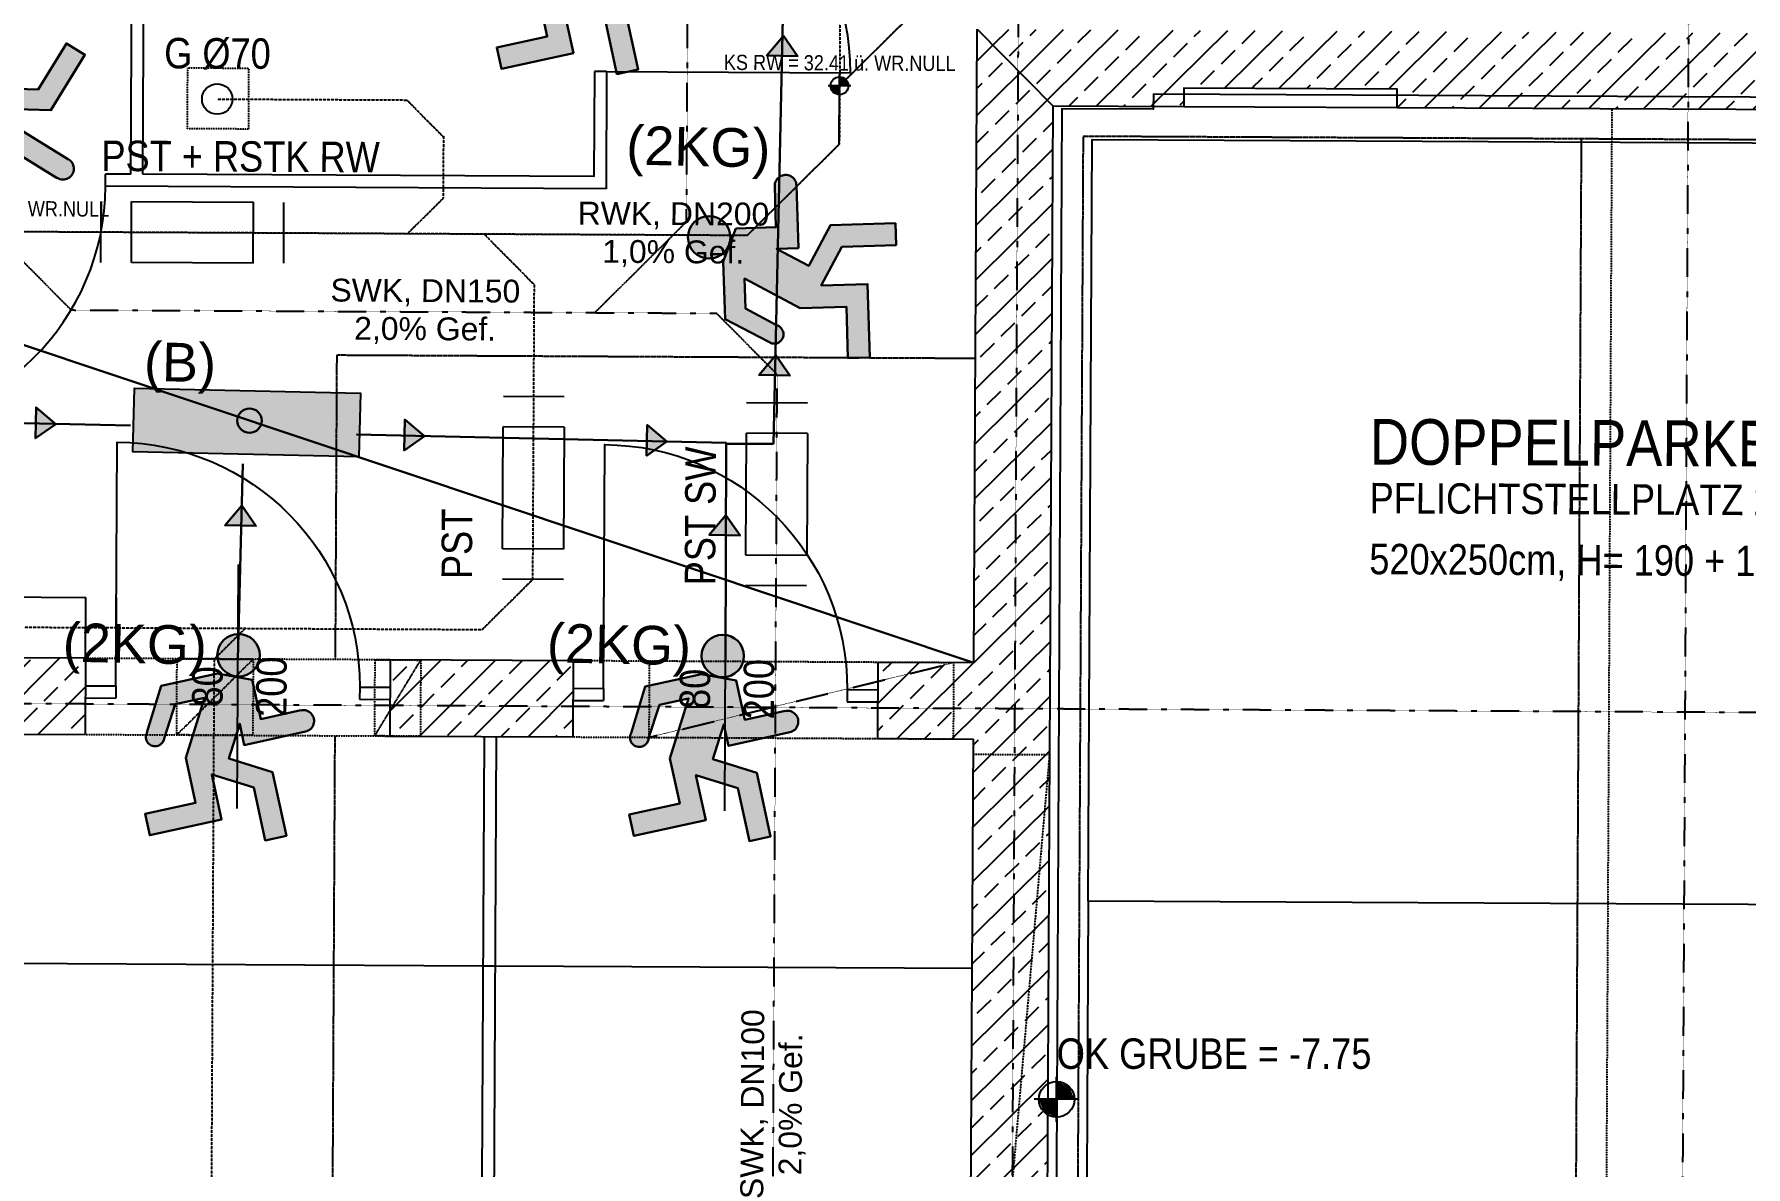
# Model space of a CAD drawing. Header units: millimetres. Extents: x -22184 to 119634, y -59962 to 51543.
# Drawn here: x -5940 to -322, y -1063 to 2654 of the extents above; entities that cross this region are included whole.
import ezdxf
from ezdxf.enums import TextEntityAlignment as Align

# ---------------------------------------------------------------- set-up
doc = ezdxf.new("R2010")
doc.units = ezdxf.units.MM
for name, pattern in [('HIDDEN', [0.375, 0.25, -0.125]), ('HIDDEN2', [0.1875, 0.125, -0.0625]), ('STRICHPUNKT', [1, 0.5, -0.25, 0, -0.25])]:
    doc.linetypes.add(name, pattern=pattern)
doc.layers.add('00_HLP-G00-LKG-M0', color=6, linetype='Continuous', plot=False)
doc.layers.add('07_SYM-G00-LKG-HLP', color=6, linetype='Continuous', plot=False)
for name, color, linetype in [('01-SYM-G00-Lkg-M0', 8, 'Continuous'), ('01-TXT---------M0', 1, 'Continuous'), ('01-TXT---------PP', 1, 'Continuous'), ('01-TXT-G00-LKG-M0', 1, 'Continuous'), ('02-ANS-G00-LKG-M0', 8, 'Continuous'), ('02-AXO-G00-Lkg-M0', 8, 'STRICHPUNKT'), ('02-DIM-G00-LKG-M0', 8, 'Continuous'), ('02-FIL-G00-Lkg-STB', 8, 'Continuous'), ('02-HID-G00-LKG-M0', 8, 'HIDDEN2'), ('02-PKW-G00-LKG-M0', 8, 'Continuous'), ('02-TWA-G00-LKG-M0', 4, 'Continuous'), ('02-TWE-G00-LKG-M0', 8, 'Continuous'), ('03-HID-G00-LKG-M0', 8, 'HIDDEN2'), ('03-SYM-G00-Lkg-M0', 8, 'Continuous'), ('05-TXT--------M0', 8, 'Continuous'), ('05-TXT-G00-Lkg-M0', 8, 'Continuous'), ('07-RWK-G00-LKG-M0', 150, 'HIDDEN'), ('07-RWK-G00-LKG-TXT', 150, 'Continuous'), ('07-SWK-G00-Lkg-M0', 34, 'STRICHPUNKT'), ('07-SWK-G00-Lkg-TXT', 34, 'Continuous'), ('07-SYM-G00-LKG-M0', 8, 'Continuous')]:
    doc.layers.add(name, color=color, linetype=linetype)
doc.styles.add('ARIAL', font='arial.ttf', dxfattribs={"width": 0.85})
doc.styles.get("Standard").update_dxf_attribs({"font": 'arial.ttf'})
doc.dimstyles.new('pp chromy&schneider', dxfattribs={"dimscale": 0.005, "dimtxt": 25, "dimasz": 10, "dimexe": 0, "dimexo": 0, "dimgap": 5, "dimtad": 1, "dimdec": 1, "dimlfac": 100, "dimrnd": 0.1, "dimzin": 9, "dimdsep": 46, "dimtxsty": 'ARIAL', "dimblk": 'c&s kote', "dimcen": 0, "dimse1": 1, "dimse2": 1, "dimclrd": 8, "dimclrt": 8, "dimadec": 0, "dimazin": 0, "dimtfac": 0.75, "dimtdec": 1, "dimtix": 1, "dimtmove": 2, "dimatfit": 0, "dimldrblk": 'NONE', "dimfxl": 1, "dimtolj": 1, "dimlwd": -1, "dimarcsym": 0})
pattern_1 = [(45, (-38842.03, -63810.26), (-89.80256, 89.80256), []), (45, (-38752.23, -63810.26), (-89.80256, 89.80256), [63.5, -31.75])]
pattern_2 = [(44.70755, (-35675.08, -41544.72), (-89.34302, 90.25976), []), (44.70755, (-35585.27, -41545.18), (-89.34302, 90.25976), [63.5, -31.75])]

# ---------------------------------------------------------------- blocks, each defined once
blk = doc.blocks.new('05-TXT')
at = {"layer": '05-TXT--------M0'}
blk.add_line((-0.4, 0), (0.4, 0), dxfattribs=at)
at = {"layer": '05-TXT--------M0', "color": 8, "style": 'ARIAL', "width": 0.85}
blk.add_attdef('BREITE', text='', height=0.1, dxfattribs=at).set_placement((0, 0.05), align=Align.CENTER)
blk.add_attdef('HÖHE', text='', height=0.1, rotation=360, dxfattribs=at).set_placement((0, -0.06), align=Align.TOP_CENTER)
blk = doc.blocks.new('01-SQM')
at = {"layer": '01-TXT---------M0', "color": 1, "style": 'ARIAL', "width": 0.85}
blk.add_attdef('ROOM', (0, 0), '', height=0.15, dxfattribs=at)
blk.add_attdef('AREA', text='', height=0.1, dxfattribs=at).set_placement((0, -0.06), align=Align.TOP_LEFT)
at = {"layer": '01-TXT---------PP', "color": 1, "style": 'ARIAL', "width": 0.85}
blk.add_attdef('NR', text='', height=0.15, dxfattribs=at).set_placement((-0.1173, 0), align=Align.RIGHT)
blk.add_attdef('FLOOR', text='', height=0.1, dxfattribs=at).set_placement((0, -0.26), align=Align.TOP_LEFT)
blk = doc.blocks.new('03-PST')
for p, q in [((0, -0.1), (0, 0.1)), ((0.1, -0.1), (0.1, 0.1)), ((0.1, 0.1), (0.5, 0.1)), ((0.5, -0.1), (0.5, 0.1)), ((0.6, -0.1), (0.6, 0.1)), ((0.5, -0.1), (0.1, -0.1))]:
    blk.add_line(p, q)
at = {"layer": '01-TXT---------M0', "color": 8, "style": 'ARIAL', "width": 0.85}
blk.add_attdef('KS', text='', height=0.1, dxfattribs=at).set_placement((0, 0.3), align=Align.TOP_LEFT)
blk = doc.blocks.new('01-HK1')
for p, q in [((-0.0005, -0.0742), (-0.0005, 0.0742)), ((0.0737, 0), (-0.0747, 0))]:
    blk.add_line(p, q)
blk.add_circle((-0.0005, 0), 0.0586)
for points in [[(-0.0005, 0.0586), (0.0409, 0.0414), (-0.0005, 0)], [(-0.0005, 0), (0.0581, 0), (0.0409, 0.0414)], [(-0.0591, 0), (-0.0419, -0.0414), (-0.0005, 0)], [(-0.0419, -0.0414), (-0.0005, -0.0586), (-0.0005, 0)]]:
    blk.add_solid(points)
at = {"layer": '01-TXT---------M0', "color": 8, "style": 'ARIAL', "width": 0.85}
blk.add_attdef('HEIGHT', text='', height=0.1, dxfattribs=at).set_placement((0, 0.2), align=Align.TOP_CENTER)
blk = doc.blocks.new('c&s kote')
at = {"color": 8}
for p, q in [((0, -2), (0, 2)), ((0, 2), (0, -2)), ((-2, 0), (2, 0)), ((2, 0), (-2, 0))]:
    blk.add_line(p, q, dxfattribs=at)
blk.add_circle((0, 0), 0.5, dxfattribs=at)
blk = doc.blocks.new('*D349')
at = {"layer": '02-DIM-G00-LKG-M0', "color": 8, "transparency": 16777216}
blk.add_line((-6026.1, -395.5), (-4466.2, -403.5), dxfattribs=at)
at = {"layer": 'Defpoints', "color": 0, "transparency": 16777216}
for p in [(-6022.3, 356.9), (-4462.3, 348.9), (-4466.2, -403.5)]:
    blk.add_point(p, dxfattribs=at)
at = {"layer": '02-DIM-G00-LKG-M0', "color": 8, "transparency": 16777216, "xscale": 0.05, "yscale": 0.05, "zscale": 0.05}
for p, rotation in [((-6026.2, -395.5), 179.7075500018302), ((-4466.2, -403.5), 359.7075500018302)]:
    blk.add_blockref('c&s kote', p, dxfattribs=dict(at, rotation=rotation))
at = {"layer": '02-DIM-G00-LKG-M0', "color": 8, "transparency": 16777216, "insert": (-5246.2, -399.4), "char_height": 0.125, "attachment_point": 5, "rotation": 359.7076, "style": 'ARIAL'}
blk.add_mtext('\\A1;156000', dxfattribs=at)
blk = doc.blocks.new('_None')
blk = doc.blocks.new('*D350')
at = {"layer": '02-DIM-G00-LKG-M0', "color": 8, "transparency": 16777216}
blk.add_line((-4466.1, -403.5), (-4426.2, -403.7), dxfattribs=at)
at = {"layer": 'Defpoints', "color": 0, "transparency": 16777216}
for p in [(-4462.3, 348.9), (-4422.3, 348.7), (-4426.2, -403.7)]:
    blk.add_point(p, dxfattribs=at)
at = {"layer": '02-DIM-G00-LKG-M0', "color": 8, "transparency": 16777216, "xscale": 0.05, "yscale": 0.05, "zscale": 0.05}
for p, rotation in [((-4466.2, -403.5), 179.7075500018302), ((-4426.2, -403.7), 359.7075500018302)]:
    blk.add_blockref('c&s kote', p, dxfattribs=dict(at, rotation=rotation))
at = {"layer": '02-DIM-G00-LKG-M0', "color": 8, "transparency": 16777216, "insert": (-4446.2, -403.5), "char_height": 0.125, "attachment_point": 5, "rotation": 359.7076, "style": 'ARIAL'}
blk.add_mtext('\\A1;4000', dxfattribs=at)
blk = doc.blocks.new('*D351')
at = {"layer": '02-DIM-G00-LKG-M0', "color": 8, "transparency": 16777216}
blk.add_line((-4426.1, -403.7), (-2861.2, -411.7), dxfattribs=at)
at = {"layer": 'Defpoints', "color": 0, "transparency": 16777216}
for p in [(-4422.3, 348.7), (-2857.4, 340.7), (-2861.2, -411.7)]:
    blk.add_point(p, dxfattribs=at)
at = {"layer": '02-DIM-G00-LKG-M0', "color": 8, "transparency": 16777216, "xscale": 0.05, "yscale": 0.05, "zscale": 0.05}
for p, rotation in [((-4426.2, -403.7), 179.7075500018302), ((-2861.2, -411.7), 359.7075500018302)]:
    blk.add_blockref('c&s kote', p, dxfattribs=dict(at, rotation=rotation))
at = {"layer": '02-DIM-G00-LKG-M0', "color": 8, "transparency": 16777216, "insert": (-3643.7, -407.6), "char_height": 0.125, "attachment_point": 5, "rotation": 359.7076, "style": 'ARIAL'}
blk.add_mtext('\\A1;156500', dxfattribs=at)
blk = doc.blocks.new('07_Doppelparker_2_250x520')
blk.add_lwpolyline([(5.4, -2.6), (5.1, -2.6), (5.1, -2.65), (1.4, -2.65), (1.4, -2.6), (0, -2.6), (0, 2.6), (1.4, 2.6), (1.4, 2.65), (5.1, 2.65), (5.1, 2.6), (5.4, 2.6), (5.4, -2.6)])
for points in [[(0.1, 2.5), (0.1, 0), (5.3, 0), (5.3, 2.5)], [(0.1, -2.5), (0.1, 0), (5.3, 0), (5.3, -2.5)]]:
    blk.add_lwpolyline(points, close=True)
blk = doc.blocks.new('03-rar')
blk.add_circle((0, 0), 0.05)
at = {"layer": '01-TXT---------M0', "color": 8, "style": 'ARIAL', "width": 0.85}
blk.add_attdef('RR', text='', height=0.1, dxfattribs=at).set_placement((0, 0.1), align=Align.CENTER)
blk = doc.blocks.new('Antipanikleuchte-RIVO')
h = blk.add_hatch(color=256)
h.dxf.hatch_style = 1
h.set_gradient(color1=(0, 255, 0), name='SPHERICAL')
h.paths.add_polyline_path([(3719.928, 1926.171), (3719.928, 1922.869), (3731.654, 1922.869), (3731.654, 1926.171)])
at = {"color": 3}
blk.add_lwpolyline([(3719.928, 1926.171), (3731.654, 1926.171), (3731.654, 1922.869), (3719.928, 1922.869)], close=True, dxfattribs=at)
blk = doc.blocks.new('Fluchtwegpfeil')
at = {"lineweight": 30}
h = blk.add_hatch(color=100, dxfattribs=at)
h.dxf.hatch_style = 1
h.paths.add_polyline_path([(178497.6, 33031), (178497.6, 32977.4), (178562.6, 32977.4), (178563.3, 32977.9)])
h.paths.add_polyline_path([(178562.6, 32977.4), (178497.6, 32977.4), (178497.6, 32929.8)])
at = {"color": 100, "lineweight": 30}
blk.add_lwpolyline([(178563.3, 32977.9), (178497.6, 33031), (178497.6, 32929.8), (178563.3, 32977.9)], dxfattribs=at)
blk = doc.blocks.new('9809550')
at = {"color": 18, "lineweight": 30, "true_color": 0x000000}
for points in [[(423921.7, 99168.8), (423956.8, 99168.8), (423956.8, 99202.9), (423984.5, 99214.5), (424033.7, 99214.5), (424053.8, 99178.3)], [(424040.2, 99170.9), (424025.2, 99196.7), (423999.7, 99196.8), (424026.2, 99150.3), (424026.2, 99110.9), (424070.2, 99110.9), (424070.2, 99092.3), (424007.5, 99092.3), (424007.5, 99131.7), (423975, 99113.1), (423975, 99067), (423956.5, 99067), (423956.5, 99122.4), (423990.5, 99141.9), (423975.1, 99168.8), (423975.1, 99150.2), (423921.7, 99150.3)]]:
    blk.add_lwpolyline(points, dxfattribs=at)
blk.add_circle((423963.6, 99225.9), 18.1, dxfattribs=at)
for centre, radius, start, end in [((423921.7, 99159.5), 9.27, 89.9849, 270.0151), ((424047.8, 99173.1), 7.96, 195.7299, 41.4005)]:
    blk.add_arc(centre, radius, start, end, dxfattribs=at)
blk = doc.blocks.new('750298750')
h = blk.add_hatch(color=3)
h.paths.add_polyline_path([(426943.6, 99576.9), (426968.1, 99576.8), (426982.5, 99552, 1.25347), (426995.6, 99559.2), (426976.3, 99594), (426929, 99594), (426902.3, 99582.8), (426902.3, 99550), (426868.6, 99550, 1), (426868.6, 99532.2), (426919.9, 99532.1), (426919.9, 99550), (426934.8, 99524.1), (426902.1, 99505.4), (426902.1, 99452.1), (426919.8, 99452.1), (426919.8, 99496.4), (426951.1, 99514.3), (426951.1, 99476.4), (427011.4, 99476.4), (427011.4, 99494.3), (426969.1, 99494.3), (426969.1, 99532.2)])
h.paths.add_polyline_path([(426891.5, 99604.9, 1), (426926.3, 99604.9, 1)])
at = {"xscale": 0.9619413167778113, "yscale": 0.9619413167778113, "zscale": 0.9619413167778113}
blk.add_blockref('9809550', (19080.8, 4155.4), dxfattribs=at)

msp = doc.modelspace()

# ---------------------------------------------------------------- hatches: boundary and pattern name
at = {"layer": '02-FIL-G00-Lkg-STB'}
h = msp.add_hatch(dxfattribs=at)
h.set_pattern_fill('ANSI33', color=256, scale=20, angle=107.046542, style=0)
h.set_pattern_definition(pattern_2)
h.paths.add_polyline_path([(3536.7697, 3238.1247), (4266.7602, 3234.3986), (4268.0362, 3484.3953), (3538.0457, 3488.1214), (3546.9781, 5238.0986), (4072.6163, 5235.4156), (4073.8923, 5485.4124), (1398.2821, 5499.0694), (1397.0061, 5249.0726), (3296.9813, 5239.3747), (3283.7104, 2639.4085), (-410.4956, 2658.2647), (-660.4924, 2659.5408), (-2845.4639, 2670.6934), (-2596.7432, 2419.4206), (-2166.7488, 2417.2258), (-2166.4425, 2477.2251), (-1466.4517, 2473.6521), (-1466.7579, 2413.6529), (533.216, 2403.4445), (533.5223, 2463.4437), (1433.5106, 2458.85), (1433.2043, 2398.8507), (3532.4311, 2388.1357)])
h = msp.add_hatch(dxfattribs=at)
h.set_pattern_fill('ANSI33', color=256, scale=20, angle=107.046542, style=0)
h.set_pattern_definition(pattern_2)
h.paths.add_polyline_path([(-2845.4639, 2670.6934), (-2856.0806, 590.7205), (-3171.0765, 592.3283), (-3172.3526, 342.3316), (-2857.3567, 340.7238), (-2873.3838, -2799.2353), (-2623.3871, -2800.5114), (-2596.7432, 2419.4206)])
h = msp.add_hatch(dxfattribs=at)
h.set_pattern_fill('ANSI33', color=256, scale=20, angle=107.046542, style=0)
h.set_pattern_definition(pattern_1)
h.paths.add_polyline_path([(-5771.0427, 605.5992), (-6371.0348, 608.6618), (-6372.3109, 358.665), (-5772.3187, 355.6025)])
h = msp.add_hatch(dxfattribs=at)
h.set_pattern_fill('ANSI33', color=256, scale=20, angle=107.046542, style=0)
h.set_pattern_definition(pattern_1)
h.paths.add_polyline_path([(-4171.0635, 597.4325), (-4771.0557, 600.4951), (-4772.3317, 350.4983), (-4462.3358, 348.916), (-4172.3396, 347.4358)])

# ---------------------------------------------------------------- linework, layer by layer
at = {"color": 102, "lineweight": 30, "true_color": 0x21de37}
for points in [[(-3513.5883, 1309.627), (-3397.1234, 6600.114), (-3080.5167, 6597.7922)], [(-6105.6267, 2157.3272), (-6122.7269, 1380.5387), (-5623.9024, 1369.5575)], [(-4882.4978, 1339.7622), (-3668.9362, 1313.0468), (-3671.07, 594.8804)], [(-3513.5883, 1309.627), (-3668.945, 1310.0886)], [(-5271.0492, 603.0472), (-5255.6474, 1243.4871)]]:
    msp.add_lwpolyline(points, dxfattribs=at)
at = {"color": 2, "lineweight": 30}
msp.add_lwpolyline([(-7563.1077, 2164.7666), (-2856.0806, 590.7205)], dxfattribs=at)
msp.add_circle((-5233.1678, 1385.6267), 40.0864, dxfattribs=at)
at = {"layer": '00_HLP-G00-LKG-M0', "linetype": 'HIDDEN2', "ltscale": 2}
msp.add_line((-4671.057, 599.9846), (-4671.057, 599.9846), dxfattribs=at)
at = {"layer": '02-ANS-G00-LKG-M0'}
msp.add_lwpolyline([(-2166.7488, 2417.2293), (-1466.7579, 2413.662)], dxfattribs=at)
at = {"layer": '02-AXO-G00-Lkg-M0'}
for points in [[(-2639.4276, 16587.4176), (-2753.7615, -5812.2906)], [(-439.4562, 16576.1884), (-553.7902, -5823.5198)], [(20053.7112, 323.781), (-13160.2126, 493.3135)]]:
    msp.add_lwpolyline(points, dxfattribs=at)
at = {"layer": '02-FIL-G00-Lkg-STB'}
msp.add_lwpolyline([(-2845.4639, 2670.6934), (-2596.7432, 2419.4206)], dxfattribs=at)
at = {"layer": '02-HID-G00-LKG-M0'}
for points in [[(-761.7671, 2410.0544), (-788.411, -2809.8776)], [(-4771.0557, 600.4951), (-5771.0427, 605.5992)], [(-3171.0765, 592.3283), (-4171.0635, 597.4325)], [(-5772.3187, 355.6025), (-4772.3317, 350.4983)], [(-4172.3396, 347.4358), (-3172.3526, 342.3316)]]:
    msp.add_lwpolyline(points, dxfattribs=at)
at = {"layer": '02-HID-G00-LKG-M0', "ltscale": 0.5}
msp.add_lwpolyline([(2937.6743, 2291.1702), (-2497.2549, 2318.9115), (-2522.878, -2701.0231), (2912.0512, -2728.7644)], close=True, dxfattribs=at)
for points in [[(-862.2762, 2310.5662), (-887.8993, -2709.3684)], [(-4951.0533, 601.4138), (-4945.9491, 1601.4008), (-2850.9764, 1590.7075)], [(-4969.5827, -3028.7589), (-4952.3294, 351.4171)]]:
    msp.add_lwpolyline(points, dxfattribs=at)
at = {"layer": '02-HID-G00-LKG-M0', "color": 4}
for points in [[(-5222.3259, 352.7952), (-5472.3226, 354.0712), (-5471.0466, 604.068), (-5221.0498, 602.7919)], [(-4672.333, 349.9879), (-4822.3311, 350.7535), (-4821.055, 600.7503), (-4671.057, 599.9846)], [(-2922.3558, 341.0556), (-2921.0798, 591.0523), (-3921.0668, 596.1565), (-3922.3428, 346.1597), (-2922.3558, 341.0556)]]:
    msp.add_lwpolyline(points, close=True, dxfattribs=at)
for points in [[(-5472.3226, 354.0712), (-5221.0498, 602.7919)], [(-4822.3311, 350.7535), (-4671.057, 599.9846)], [(-3922.3428, 346.1597), (-2921.0798, 591.0523)], [(-2607.6152, 289.4484), (-2873.1797, -2759.2358)], [(-2857.612, 290.7244), (-2607.6152, 289.4484)]]:
    msp.add_lwpolyline(points, dxfattribs=at)
at = {"layer": '02-TWA-G00-LKG-M0'}
for p, q in [((-2856.0806, 590.7205), (-2845.4639, 2670.6934)), ((-2596.7432, 2419.4206), (-2623.3871, -2800.5114)), ((-5771.0427, 605.5992), (-6271.0361, 608.1513)), ((-4171.0635, 597.4325), (-4771.0557, 600.4951)), ((-2856.0806, 590.7205), (-3171.0765, 592.3283)), ((-6272.3122, 358.1546), (-5772.3187, 355.6025)), ((-4772.3317, 350.4983), (-4172.3396, 347.4358)), ((-3172.3526, 342.3316), (-2857.3567, 340.7238)), ((-2874.295, -2977.7507), (-2857.3567, 340.7238))]:
    msp.add_line(p, q, dxfattribs=at)
for points in [[(-1466.7579, 2413.6529), (-1466.4517, 2473.6521), (-2166.4425, 2477.2251), (-2166.7488, 2417.2258)], [(-2596.7432, 2419.4206), (-2166.7488, 2417.2258)], [(-1466.7579, 2413.6529), (533.216, 2403.4445)], [(-5771.0427, 605.5992), (-5772.3187, 355.6025)], [(-4771.0557, 600.4951), (-4772.3317, 350.4983)], [(-4171.0635, 597.4325), (-4172.3396, 347.4358)], [(-3171.0765, 592.3283), (-3172.3526, 342.3316)]]:
    msp.add_lwpolyline(points, dxfattribs=at)
at = {"layer": '02-TWE-G00-LKG-M0'}
for p, q in [((-4061.1882, 2531.8969), (-4063.1533, 2146.9019)), ((-4063.1533, 2146.9019), (-5705.6319, 2155.2856))]:
    msp.add_line(p, q, dxfattribs=at)
for points in [[(-5622.9288, 2194.8639), (-5612.159, 4304.8365)], [(-5582.9293, 2194.6598), (-5572.1595, 4304.6323)], [(-4101.1877, 2532.1011), (-4102.9486, 2187.1056), (-5582.9293, 2194.6598)], [(-4061.1882, 2531.8969), (-4101.1877, 2532.1011)], [(-5705.6319, 2155.2856), (-5705.4277, 2195.285)], [(-5622.9288, 2194.8639), (-5705.4277, 2195.285)], [(-5771.502, 515.6004), (-5671.5033, 515.09)], [(-5671.5033, 515.09), (-5671.7075, 475.0905)], [(-4871.5138, 511.0066), (-4871.7179, 471.0072)], [(-4871.5138, 511.0066), (-4771.5151, 510.4962)], [(-4171.5229, 507.4337), (-4071.5242, 506.9233)], [(-4071.5242, 506.9233), (-4071.7283, 466.9238)], [(-5771.7062, 475.6009), (-5671.7075, 475.0905)], [(-4871.7179, 471.0072), (-4771.7192, 470.4967)], [(-4171.727, 467.4342), (-4071.7283, 466.9238)], [(-3271.5346, 502.8399), (-3271.7388, 462.8405)], [(-3271.7388, 462.8405), (-3171.7401, 462.33)], [(-3271.5346, 502.8399), (-3171.5359, 502.3295)], [(-4479.3174, -2978.0321), (-4462.3358, 348.916)], [(-4439.3168, -2978.0251), (-4422.3363, 348.7118)]]:
    msp.add_lwpolyline(points, dxfattribs=at)
for points in [[(-4061.1882, 2531.8969), (-3261.1986, 2527.8136, 0.414213562), (-4057.1048, 3331.8865, 1)], [(-6505.6215, 2159.3689), (-6509.7048, 1359.3793, 0.414213562), (-5705.6319, 2155.2856, 1)], [(-5671.5033, 515.09), (-5667.42, 1315.0796, -0.414213562), (-4871.5138, 511.0066, -1)], [(-4071.5242, 506.9233), (-4067.4408, 1306.9129, -0.414213562), (-3271.5346, 502.8399, -1)]]:
    msp.add_lwpolyline(points, format="xyb", dxfattribs=at)
at = {"layer": '03-HID-G00-LKG-M0'}
msp.add_lwpolyline([(-5237.0065, 2342.8961), (-5437.0039, 2343.9169), (-5435.9831, 2543.9143), (-5235.9857, 2542.8934)], close=True, dxfattribs=at)
at = {"layer": '07-RWK-G00-LKG-M0'}
for p, q in [((-3273.8801, 6900.4352), (-3297.3976, 2292.9953)), ((-2906.5309, 2871.0077), (-3296.4172, 2485.0814)), ((-4716.9748, 2438.2388), (-4595.7804, 2315.8009)), ((-3598.925, 1994.5304), (-3297.3976, 2292.9953)), ((-4713.9105, 2000.2216), (-4596.7995, 2116.1431)), ((-6074.4282, 2007.166), (-3598.925, 1994.5304)), ((-4463.9137, 1998.9456), (-4298.2481, 1831.5801)), ((-4303.1837, 864.6281), (-4470.5492, 698.9625)), ((-4470.5492, 698.9625), (-7470.5101, 714.2751)), ((-5248.039, 702.931), (-5348.5482, 603.4427))]:
    msp.add_line(p, q, dxfattribs=at)
for points in [[(-5339.1667, 2441.4146), (-4716.9748, 2438.2388)], [(-4596.7995, 2116.1431), (-4595.7634, 2319.1362)], [(-4303.1837, 864.6281), (-4298.2481, 1831.5801)], [(-5359.2157, -1486.4771), (-5348.5482, 603.4427)]]:
    msp.add_lwpolyline(points, dxfattribs=at)
at = {"layer": '07-RWK-G00-LKG-TXT'}
msp.add_lwpolyline([(-3692.836, 1845.0078, 0, 0, 0), (-3992.832, 1846.5391, 50, 0, 0), (-4142.8301, 1847.3047, 0, 0, 0)], format="xyseb", dxfattribs=at)
at = {"layer": '07-SWK-G00-Lkg-M0'}
for p, q in [((-3798.7022, 2038.6973), (-3755.8027, 10443.3373)), ((-4100.2295, 1740.2324), (-3798.7022, 2038.6973)), ((-3501.2582, 1537.1725), (-3700.2347, 1738.1907)), ((-3523.3754, -2795.9176), (-3501.2582, 1537.1725))]:
    msp.add_line(p, q, dxfattribs=at)
for points in [[(-6074.4282, 2007.166), (-5818.8891, 1749.0049)], [(-5818.8891, 1749.0049), (-3700.2347, 1738.1907)]]:
    msp.add_lwpolyline(points, dxfattribs=at)
at = {"layer": '07-SWK-G00-Lkg-TXT'}
for points in [[(-4507.164, 1592.3076, 0, 0, 0), (-4807.1601, 1593.8388, 50, 0, 0), (-4957.1581, 1594.6045, 0, 0, 0)], [(-3364.2529, -1009.0768, 0, 0, 0), (-3362.7217, -709.0807, 50, 0, 0), (-3361.956, -559.0827, 0, 0, 0)]]:
    msp.add_lwpolyline(points, format="xyseb", dxfattribs=at)
at = {"layer": '07_SYM-G00-LKG-HLP'}
msp.add_lwpolyline([(-6074.4281, 2007.166), (-6074.4282, 2007.166), (-3598.925, 1994.5304), (-3598.925, 1994.5304), (-3297.3976, 2292.9953), (-3296.4172, 2485.0814), (-2906.5309, 2871.0077), (17647.6115, 2766.0941), (18336.816, 2080.3046), (18338.857, 1080.937)], dxfattribs=at)

# ---------------------------------------------------------------- block references
at = {"color": 102, "lineweight": 30, "true_color": 0x21de37, "yscale": 4.006823643639401, "zscale": 4.006823643639401}
for p, xscale, rotation in [((1752189.9735, -22379.5668), -4.006823643639401, 12.30092741117809), ((1660825.5804, -551599.5184), 4.006823643639401, 148.4928742808869), ((342905.3225, 1723935.4141), -4.006823643639401, 91.75151637440503), ((1751035.5858, -24895.3431), -4.006823643639401, 12.30092741117809), ((1752624.7052, -24897.5812), -4.006823643639401, 12.30092741117809)]:
    msp.add_blockref('750298750', p, dxfattribs=dict(at, xscale=xscale, rotation=rotation))
at = {"color": 100, "lineweight": 30}
for p, rotation in [((25559.2154, -176596.9143), 88.73889306865732), ((25533.6941, -177645.6754), 88.73889306865732), ((-185114.9457, -27665.4713), 358.738893068657), ((-183905.1985, -27705.2595), 358.738893068657), ((-183108.9954, -27723.0023), 358.738893068657), ((23781.0834, -178138.9114), 88.73889306865732), ((25370.1959, -178170.8448), 88.73889306865732)]:
    msp.add_blockref('Fluchtwegpfeil', p, dxfattribs=dict(at, rotation=rotation))
at = {"xscale": 63.26792870337701, "yscale": 63.26792870337701, "zscale": 63.26792870337701, "rotation": 178.7388930686752}
msp.add_blockref('Antipanikleuchte-RIVO', (233103.1641, 117922.9427), dxfattribs=at)
at = {"layer": '01-SYM-G00-Lkg-M0'}
ref = msp.add_blockref('01-HK1', (-2583.5831, -842.0288), dxfattribs=dict(at, xscale=1000, yscale=1000, zscale=1000, rotation=4.19775439095e-05))
ref.add_attrib('HEIGHT', 'OK GRUBE = -7.75', dxfattribs={"layer": '01-TXT---------M0', "color": 8, "height": 100, "rotation": 0.000042, "style": 'ARIAL', "width": 0.85}).set_placement((-2583.5833, -642.0288), align=Align.TOP_LEFT)
at = {"layer": '01-TXT-G00-LKG-M0', "xscale": 1000, "yscale": 1000, "zscale": 1000, "rotation": 359.7075500289855}
msp.add_blockref('01-SQM', (-1556.2416, 1241.6889), dxfattribs=at).add_auto_attribs({'ROOM': 'DOPPELPARKER 2072i-205', 'AREA': 'PFLICHTSTELLPLATZ 24-27', 'FLOOR': '520x250cm, H= 190 + 165'})
at = {"layer": '02-PKW-G00-LKG-M0', "xscale": -1000, "yscale": 1000, "zscale": 1000, "rotation": 359.7075500084448}
msp.add_blockref('07_Doppelparker_2_250x520', (2819.8641, -218.2611), dxfattribs=at)
at = {"layer": '03-SYM-G00-Lkg-M0', "xscale": 1000, "yscale": 1000, "zscale": 1000, "rotation": 359.7075500656294}
msp.add_blockref('03-rar', (-5339.1667, 2441.4146), dxfattribs=at).add_auto_attribs({'RR': 'G %%c70'})
at = {"layer": '05-TXT-G00-Lkg-M0', "xscale": 1000, "yscale": 1000, "zscale": 1000, "rotation": 89.70755001675032}
for p in [(-5271.5086, 513.0483), (-3671.5294, 504.8816)]:
    msp.add_blockref('05-TXT', p, dxfattribs=at).add_auto_attribs({'BREITE': '80', 'HÖHE': '200'})
at = {"layer": '07-SYM-G00-LKG-M0', "xscale": 1000, "yscale": 1000, "zscale": 1000}
for p, rotation, values in [((-5720.5857, 2005.3599), 359.707549985729, {'KS': 'PST + RSTK RW'}), ((-4303.1837, 864.6281), 89.7075499820524, {'KS': 'PST'}), ((-3504.7961, 844.035), 89.70755000605661, {'KS': 'PST SW'}), ((-6270.5257, 708.15), 359.707549985729, {'KS': 'PST'})]:
    msp.add_blockref('03-PST', p, dxfattribs=dict(at, rotation=rotation)).add_auto_attribs(values)
at = {"layer": '07_SYM-G00-LKG-HLP', "xscale": 499.9999999898427, "yscale": 500.0000000119286, "zscale": 500.0000000000001, "rotation": 359.7075500179063}
for p, values in [((-3296.4172, 2485.0814), {'HEIGHT': 'KS RW = 32.41 ü. WR.NULL'}), ((-6074.4282, 2007.166), {'HEIGHT': 'KS RW = 32.36 ü. WR.NULL'})]:
    msp.add_blockref('01-HK1', p, dxfattribs=at).add_auto_attribs(values)

# ---------------------------------------------------------------- texts
at = {"color": 3, "lineweight": 30, "char_height": 126.96738, "attachment_point": 1, "rotation": 358.7388931}
for s, insert in [('(2KG)', (-3995.0535, 2353.6533)), ('(B)', (-5577.8635, 1643.5367)), ('(2KG)', (-5844.5816, 721.9174)), ('(2KG)', (-4255.4622, 719.6793))]:
    msp.add_mtext_dynamic_manual_height_columns(s, width=26879.974359, gutter_width=634.8369, heights=[0], dxfattribs=dict(at, insert=insert))
at = {"layer": '07-RWK-G00-LKG-TXT', "insert": (-3842.0684, 1995.7715), "char_height": 75, "width": 771.05, "attachment_point": 5, "rotation": 359.6651007}
msp.add_mtext('{\\fArial|b0|i0|c0|p34;RWK, DN200\\P1,0% Gef.}', dxfattribs=at)
at = {"layer": '07-SWK-G00-Lkg-TXT', "char_height": 75, "width": 1943.45, "attachment_point": 5}
for s, insert, rotation in [('{\\fArial|b0|i0|c0|p34;SWK, DN150\\P2,0% Gef.}', (-4656.3964, 1743.0712), 359.66515), ('{\\fArial|b0|i0|c0|p34;SWK, DN100\\P2,0% Gef.}', (-3513.4853, -858.3131), 89.66515)]:
    msp.add_mtext(s, dxfattribs=dict(at, insert=insert, rotation=rotation))

# ---------------------------------------------------------------- dimensions: what is measured, and where the dimension line sits
at = {"layer": '02-DIM-G00-LKG-M0'}
for base, p1, p2, picture, middle in [((-4466.1762, -403.4797), (-6022.3155, 356.8786), (-4462.3358, 348.916), '*D349', (-5246.1656, -399.4096)), ((-4426.1767, -403.6838), (-4462.3358, 348.916), (-4422.3363, 348.7118), '*D350', (-4446.176, -403.4929)), ((-2861.1971, -411.6719), (-4422.3363, 348.7118), (-2857.3567, 340.7237), '*D351', (-3643.6865, -407.5891))]:
    dim = msp.add_linear_dim(base=base, p1=p1, p2=p2, angle=359.70755, dimstyle='pp chromy&schneider', dxfattribs=at)
    dim.commit()
    dim.dimension.update_dxf_attribs({"geometry": picture, "text_midpoint": middle})

doc.saveas('drawing.dxf')
